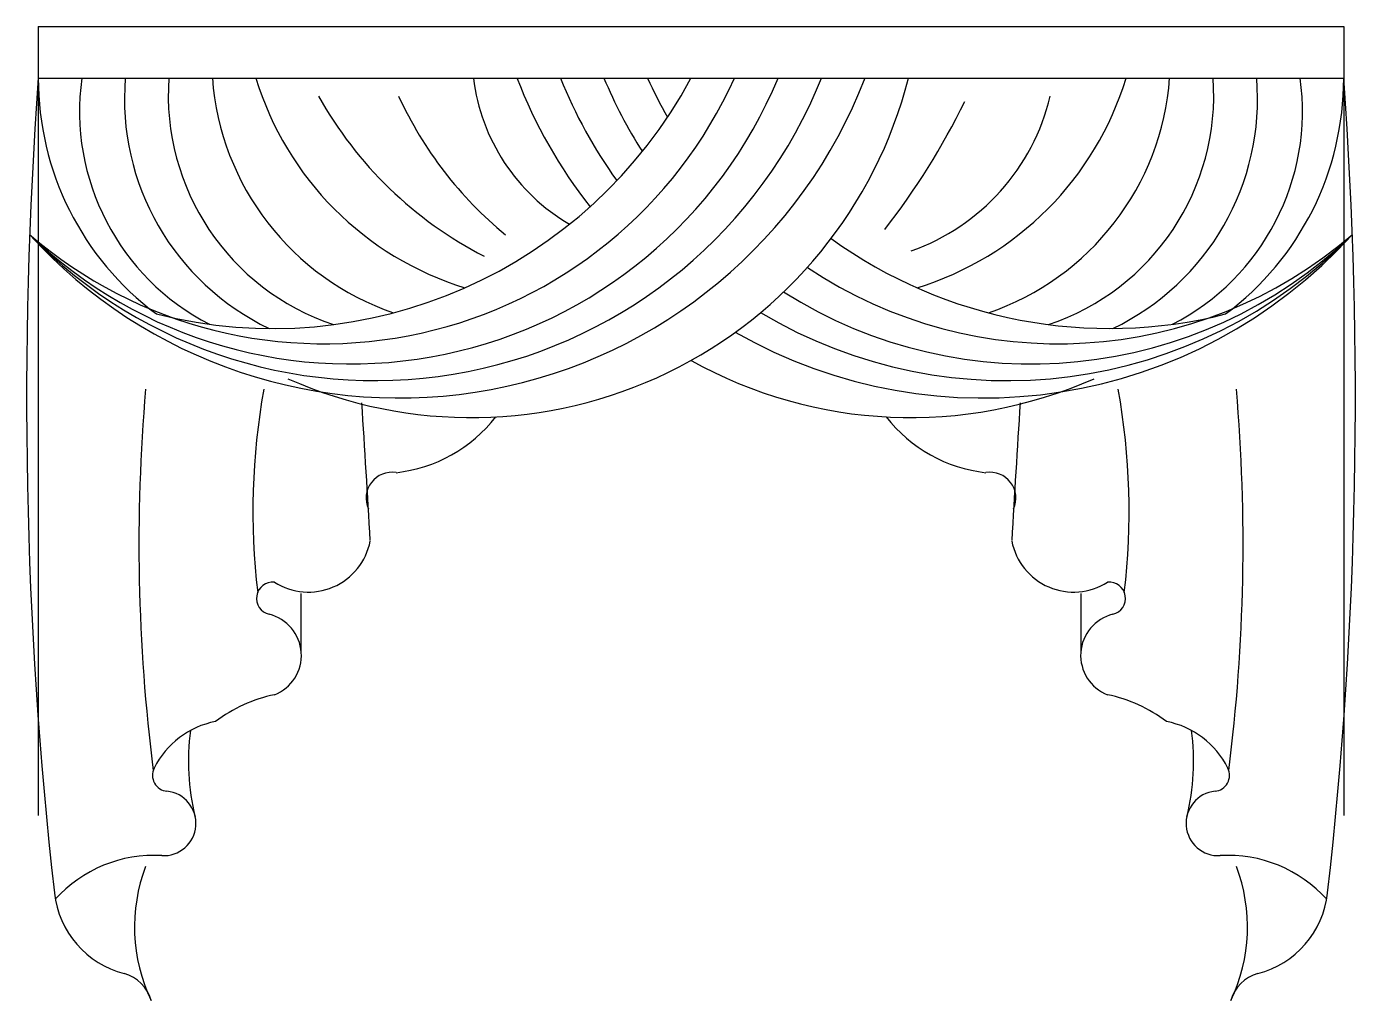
# Model space of a CAD drawing. Header units: metres. Extents: x 1232 to 1859, y 687 to 1145.
import ezdxf

# ---------------------------------------------------------------- set-up
doc = ezdxf.new("R2010")
doc.units = ezdxf.units.M
for name, color, linetype in [('3', 3, 'Continuous'), ('4', 4, 'Continuous'), ('7', 7, 'Continuous')]:
    doc.layers.add(name, color=color, linetype=linetype)

# ---------------------------------------------------------------- blocks, each defined once
blk = doc.blocks.new('L')
blk.add_line((0, 0), (0, -37.17))

msp = doc.modelspace()

# ---------------------------------------------------------------- linework, layer by layer
at = {"layer": '3'}
for centre, radius, start, end in [((1384.99, 1204.49), 218.08, 226.1, 337.52), ((1372.34, 1208.28), 212.36, 229.27, 335.77), ((1396.46, 1205.31), 226.76, 224.16, 338.2), ((1407.88, 1205.75), 235.38, 222.3, 338.93), ((1375.99, 1120.75), 138.12, 179.85, 233.34), ((1370.11, 1105.46), 112.83, 172.02, 242.78), ((1398.34, 1111.27), 119.87, 175.29, 244.45), ((1413.09, 1113.08), 113.99, 175.95, 251.53), ((1446.19, 1130.36), 126.63, 184.18, 251.18), ((1482.65, 1164.42), 148.69, 196.93, 252.91), ((1534.73, 1132.18), 92.45, 186.87, 239.82), ((1683.09, 1205.75), 235.38, 201.07, 218.12), ((1694.51, 1205.31), 226.76, 201.8, 215.77), ((1705.98, 1204.49), 218.08, 202.48, 212.75), ((1718.63, 1208.28), 212.36, 204.23, 209.83), ((1608.32, 1164.42), 148.69, 287.09, 343.07), ((1644.79, 1130.36), 126.63, 288.82, 355.82), ((1677.88, 1113.08), 113.99, 288.47, 4.05), ((1692.63, 1111.27), 119.87, 295.55, 4.71), ((1720.86, 1105.46), 112.83, 297.22, 7.98), ((1714.99, 1120.75), 138.12, 306.66, 0.15), ((1533.26, 1203.5), 186.9, 209.1, 242.85), ((1574.31, 1188.86), 183.23, 204.59, 230.61), ((1372.78, 1256.92), 335.55, 321.88, 334.05), ((1615.21, 1136.16), 102.31, 289.48, 346.69), ((1683.09, 1205.75), 235.38, 240.27, 317.7), ((1694.51, 1205.31), 226.76, 239.17, 315.84), ((1705.98, 1204.49), 218.08, 237.61, 313.9), ((1718.63, 1208.28), 212.36, 236.15, 310.73)]:
    msp.add_arc(centre, radius, start, end, dxfattribs=at)
at = {"layer": '4'}
msp.add_line((1237.86, 1145.35), (1853.11, 1145.35), dxfattribs=at)
for centre, radius, start, end in [((3303.35, 969.84), 2071.02, 175.81, 186.45), ((1441.9, 1173.93), 212.78, 246.05, 345.63), ((-212.38, 969.84), 2071.02, 353.55, 4.19), ((1649.07, 1173.93), 212.78, 240.87, 293.95), ((1398.81, 1004.03), 69.27, 276.35, 322.08), ((1692.16, 1004.03), 69.27, 217.92, 263.65), ((1404.45, 923.23), 12.13, 80.41, 204.54), ((1686.52, 923.23), 12.13, 335.46, 99.59), ((1365.18, 908.58), 29.65, 237.3, 349.03), ((1725.79, 908.58), 29.65, 190.97, 302.7), ((1348.46, 875.95), 7.71, 84.76, 256.29), ((1742.51, 875.95), 7.71, 283.71, 95.24), ((-10602.8, 888.68), 11964.63, 359.82, 359.95), ((13693.78, 888.68), 11964.63, 180.05, 180.18), ((1341.92, 849.12), 19.92, 291.34, 76.29), ((1749.06, 849.12), 19.92, 103.71, 248.66), ((1363.7, 761.59), 70.49, 101.9, 126.94), ((1727.27, 761.59), 70.49, 53.06, 78.1), ((1329.12, 777.73), 40.95, 100.95, 153.48), ((1761.85, 777.73), 40.95, 26.52, 79.05), ((1416.49, 799.19), 107.87, 172.26, 193.99), ((1674.48, 799.19), 107.87, 346.01, 7.74), ((1299.27, 792.62), 7.59, 153.48, 264.15), ((1791.71, 792.62), 7.59, 275.85, 26.52), ((1296.95, 769.95), 15.21, 266.6, 84.15), ((1794.03, 769.95), 15.21, 95.85, 273.4), ((1292.34, 692.4), 62.48, 86.6, 138.04), ((1798.63, 692.4), 62.48, 41.96, 93.4), ((1363.49, 721.09), 80.31, 159.12, 205.47), ((1727.48, 721.09), 80.31, 334.53, 20.88), ((1289.47, 742.06), 44.3, 186.45, 255.44), ((1801.5, 742.06), 44.3, 284.56, 353.55), ((1273.9, 682.09), 17.66, 14.62, 75.44), ((1817.07, 682.09), 17.66, 104.56, 165.38)]:
    msp.add_arc(centre, radius, start, end, dxfattribs=at)
at = {"layer": '7'}
msp.add_line((1237.86, 1121.12), (1853.11, 1121.12), dxfattribs=at)
for centre, radius, start, end in [((1348.36, 1226.77), 223.65, 255.8, 331.81), ((1742.61, 1226.77), 223.65, 234.13, 284.2), ((2131.09, 901.41), 845.81, 175.04, 187.24), ((1667.17, 917), 328.16, 169.9, 186.7), ((1423.8, 917), 328.16, 353.3, 10.1), ((959.88, 901.41), 845.81, 352.76, 4.96), ((-5897.43, 494.22), 7303.17, 3.21, 3.72), ((8988.4, 494.22), 7303.17, 176.28, 176.79)]:
    msp.add_arc(centre, radius, start, end, dxfattribs=at)

# ---------------------------------------------------------------- block references
at = {"layer": '7', "xscale": 10, "yscale": 10, "zscale": 10}
for p in [(1237.86, 1145.35), (1853.11, 1145.35)]:
    msp.add_blockref('L', p, dxfattribs=at)

doc.saveas('drawing.dxf')
